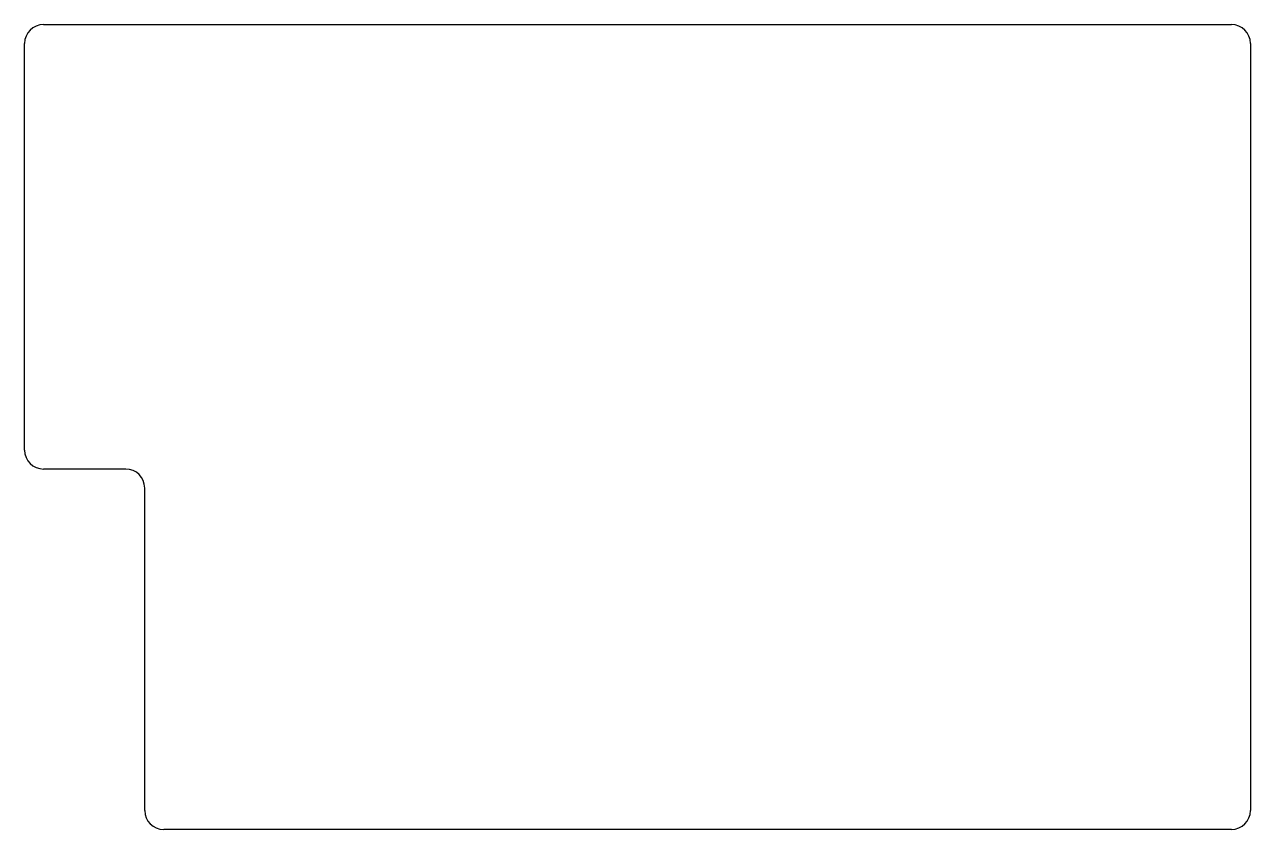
# Model space of a CAD drawing. Header units: millimetres. Extents: x 201 to 395, y -171 to -44.
import ezdxf

# ---------------------------------------------------------------- set-up
doc = ezdxf.new("R2010")
doc.units = ezdxf.units.MM

msp = doc.modelspace()

# ---------------------------------------------------------------- linework, layer by layer
for p, q in [((204, -43.7), (391.8, -43.7)), ((201, -111), (201, -46.7)), ((394.8, -46.7), (394.8, -168)), ((217, -114), (204, -114)), ((220, -168), (220, -117)), ((391.8, -171), (223, -171))]:
    msp.add_line(p, q)
for centre, start, end in [((204, -46.7), 90, 180), ((391.8, -46.7), 0, 90), ((204, -111), 180, 270), ((217, -117), 0, 90), ((223, -168), 180, 270), ((391.8, -168), 270, 0)]:
    msp.add_arc(centre, 3, start, end)

doc.saveas('drawing.dxf')
